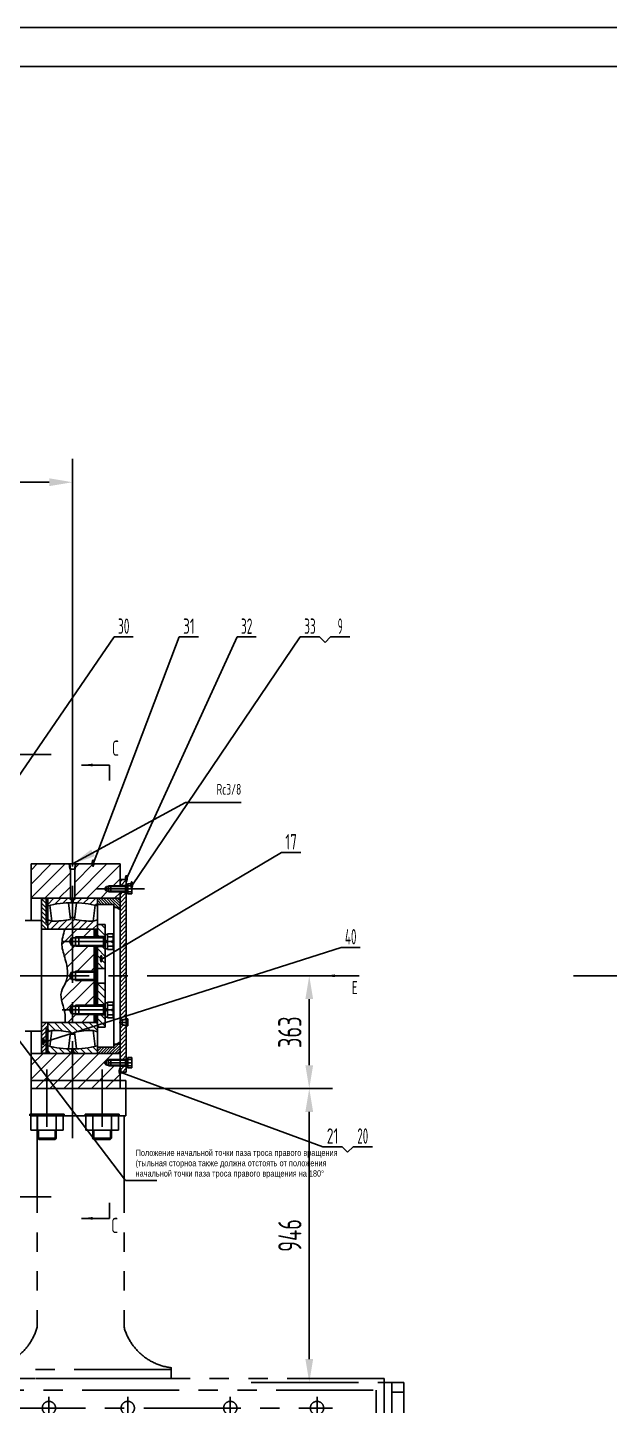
# Model space of a CAD drawing. Header units: millimetres. Extents: x 0 to 10500, y 0 to 7425.
# Drawn here: x 5203 to 7078, y 2989 to 7425 of the extents above; entities that cross this region are included whole.
import ezdxf
from ezdxf.enums import TextEntityAlignment as Align

# ---------------------------------------------------------------- set-up
doc = ezdxf.new("R2010")
doc.units = ezdxf.units.MM
doc.header["$LTSCALE"] = 250
for name, pattern in [('F', [0.75, 0.5, -0.25]), ('G', [2, 1.25, -0.25, 0.25, -0.25]), ('K', [2.5, 1.25, -0.25, 0.25, -0.25, 0.25, -0.25])]:
    doc.linetypes.add(name, pattern=pattern)
for name, color, linetype in [('01', 7, 'Continuous'), ('02', 1, 'Continuous'), ('04', 2, 'F'), ('05', 142, 'G'), ('07', 6, 'K'), ('08', 1, 'Continuous'), ('11', 3, 'Continuous')]:
    doc.layers.add(name, color=color, linetype=linetype)
doc.styles.get("Standard").update_dxf_attribs({"font": 'isocp', "width": 0.707, "bigfont": 'intecad.shx'})
doc.dimstyles.new('INTE', dxfattribs={"dimscale": 25, "dimtxt": 3, "dimasz": 3, "dimexe": 3, "dimexo": 0, "dimgap": 1, "dimtad": 1, "dimdsep": 46, "dimtxsty": 'Standard', "dimcen": 0, "dimclrd": 1, "dimclre": 1, "dimclrt": 3, "dimaunit": 1, "dimadec": 0, "dimazin": 0, "dimtfac": 1, "dimtmove": 0, "dimatfit": 0, "dimfxl": 1, "dimarcsym": 0})

# ---------------------------------------------------------------- blocks, each defined once
blk = doc.blocks.new('*D224')
at = {"layer": '08', "color": 1, "lineweight": -2, "transparency": 16777216}
for p, q in [((4128.8, 5412.6), (4128.8, 6036.2)), ((5347.8, 4755.8), (5347.8, 6036.2)), ((4203.8, 5961.2), (5272.8, 5961.2))]:
    blk.add_line(p, q, dxfattribs=at)
at = {"layer": '08', "color": 1, "transparency": 16777216}
for points in [[(4203.8, 5973.7), (4203.8, 5948.7), (4128.8, 5961.2)], [(5272.8, 5973.7), (5272.8, 5948.7), (5347.8, 5961.2)]]:
    blk.add_solid(points, dxfattribs=at)
at = {"layer": 'Defpoints', "color": 0, "transparency": 16777216}
for p in [(5347.8, 5961.2), (4128.8, 5412.6), (5347.8, 4755.8)]:
    blk.add_point(p, dxfattribs=at)
at = {"layer": '08', "color": 3, "transparency": 16777216, "insert": (4738.3, 6023.7), "char_height": 75, "attachment_point": 5}
blk.add_mtext('1219', dxfattribs=at)
blk = doc.blocks.new('re')
at = {"layer": '05', "color": 142, "linetype": 'G'}
for p, q in [((29816, 11247.3), (29816, 10003.8)), ((27764.3, 11007.7), (31872.9, 11007.7)), ((28088.8, 11043.9), (28088.8, 10268.5)), ((28419, 11043.9), (28419, 10268.5)), ((29314.4, 11043.9), (29314.4, 10268.5)), ((29983.1, 11043.9), (29983.1, 10268.5)), ((30317.6, 11043.9), (30317.6, 10268.5)), ((30959, 11043.9), (30959, 10268.5)), ((31213, 11043.9), (31213, 10268.5)), ((31543.2, 11043.9), (31543.2, 10268.5)), ((31822.6, 11043.9), (31822.6, 10268.5)), ((27865.9, 10834), (27865.9, 10534.7)), ((27716.3, 10684.3), (28015.6, 10684.3)), ((28019.3, 10315.6), (31872.9, 10315.6))]:
    blk.add_line(p, q, dxfattribs=at)
at = {"layer": '07', "color": 6, "linetype": 'K'}
for p, q in [((31035.2, 12128.1), (31035.2, 11892.4)), ((30952.6, 12097.4), (30952.6, 11912.9)), ((31130.4, 12097.4), (31130.4, 11912.9)), ((30901.8, 12062.3), (31207, 12062.3)), ((30901.8, 12062.3), (30901.8, 11948.3)), ((31207, 12036.3), (30901.8, 12036.3)), ((31207, 12062.3), (31207, 11948.3)), ((31207, 11948.3), (30901.8, 11948.3)), ((30921, 11948.3), (30921, 11268.3)), ((30921, 11948.3), (30921, 11932.3)), ((30921, 11948.3), (30921, 11932.3)), ((31074, 11948.3), (31201, 11948.3)), ((31201, 11948.3), (31201, 11268.3)), ((31201, 11948.3), (31201, 11932.3)), ((31201, 11948.3), (31201, 11948.3)), ((27778, 11548.3), (27778, 11103.3)), ((27778, 11548.3), (27854, 11548.3)), ((27854, 11548.3), (27854, 11103.3)), ((28717.5, 11548.3), (28717.5, 11103.3)), ((28717.5, 11548.3), (28793.5, 11548.3)), ((28793.5, 11548.3), (28793.5, 11103.3)), ((27885.7, 11522.8), (27854, 11522.8)), ((27854, 11141.8), (27854, 11522.8)), ((27885.7, 11522.8), (27885.7, 11141.8)), ((28685.7, 11141.8), (28685.7, 11522.8)), ((28685.7, 11522.8), (28717.5, 11522.8)), ((28717.5, 11522.8), (28717.5, 11141.8)), ((27885.7, 11141.8), (27854, 11141.8)), ((28717.5, 11141.8), (28685.7, 11141.8)), ((30769, 11103.3), (30769, 11137.7)), ((31353, 11103.3), (31353, 11137.7)), ((27568, 11090.3), (27568, 10176.3)), ((27593, 11103.3), (29816, 11103.3)), ((27593, 11065.3), (27593, 11103.3)), ((32038.9, 11103.3), (29816, 11103.3)), ((31353, 11131.3), (30769, 11131.3)), ((30769, 11119.3), (30769, 11119.3)), ((30769, 11103.3), (30769, 11119.3)), ((31353, 11103.3), (30769, 11103.3)), ((32038.9, 11065.3), (32038.9, 11103.3)), ((32064, 11090.3), (32064, 10176.3)), ((32102, 11090.3), (32064, 11090.3)), ((32102, 11090.3), (32102, 10881.3)), ((29816, 11065.3), (27568, 11065.3)), ((27593.5, 11065.3), (27593.5, 10354.3)), ((27619, 11065.3), (27619, 10951.3)), ((27809.4, 11049.5), (27809.4, 10964.2)), ((29816, 11065.3), (32064, 11065.3)), ((32013, 11065.3), (32013, 10951.3)), ((32038.5, 11065.3), (32038.5, 10354.3)), ((32102, 11059.3), (32064, 11059.3)), ((28673, 11043.9), (28673, 10951.3)), ((29648.9, 11043.9), (29648.9, 10951.3)), ((32013, 10951.3), (27619, 10951.3)), ((27530, 10881.3), (27568, 10881.3)), ((28944.9, 10902.1), (28944.9, 10694.6)), ((32102, 10881.3), (32064, 10881.3)), ((28513.9, 10836.3), (28513.9, 10532.4)), ((31052.9, 10836.3), (31052.9, 10532.4)), ((31700.9, 10834), (31700.9, 10534.7)), ((29048.7, 10798.3), (28841.2, 10798.3)), ((28362, 10684.3), (28665.9, 10684.3)), ((31204.9, 10684.3), (30901, 10684.3)), ((31850.6, 10684.3), (31551.3, 10684.3)), ((27530, 10589.3), (27568, 10589.3)), ((32102, 10589.3), (32064, 10589.3)), ((32102, 10589.3), (32102, 10411.3)), ((27530, 10411.3), (27568, 10411.3)), ((32102, 10411.3), (32064, 10411.3)), ((32038.5, 10354.3), (27593.5, 10354.3)), ((27593.5, 10354.3), (27593.5, 10176.3)), ((32038.5, 10354.3), (32038.5, 10176.3)), ((27593.5, 10220.3), (32038.5, 10220.3)), ((32064, 10176.3), (27568, 10176.3)), ((32051, 10176.3), (32038.5, 10188.8))]:
    blk.add_line(p, q, dxfattribs=at)
for centre, radius in [((27809.4, 11007.7), 21.5), ((28088.8, 11007.7), 21.5), ((28419, 11007.7), 21.5), ((28673, 11007.7), 21.5), ((29314.4, 11007.7), 21.5), ((29648.9, 11007.7), 21.5), ((29983.1, 11007.7), 21.5), ((30317.6, 11007.7), 21.5), ((30959, 11007.7), 21.5), ((31213, 11007.7), 21.5), ((31543.2, 11007.7), 21.5), ((31822.6, 11007.7), 21.5), ((28944.9, 10798.3), 76), ((27865.9, 10684.3), 114), ((28513.9, 10684.3), 114), ((31052.9, 10684.3), 114), ((31700.9, 10684.3), 114), ((28088.8, 10315.6), 21.5), ((28419, 10315.6), 21.5), ((29314.4, 10315.6), 21.5), ((30317.6, 10315.6), 21.5), ((31213, 10315.6), 21.5), ((31543.2, 10315.6), 21.5)]:
    blk.add_circle(centre, radius, dxfattribs=at)
for centre, start, end in [((30748.3, 11315.4), 276.6185, 344.7356), ((31373.6, 11315.4), 195.2644, 263.3815)]:
    blk.add_arc(centre, 178.9, start, end, dxfattribs=at)
blk = doc.blocks.new('*D229')
at = {"layer": '08', "color": 1, "lineweight": -2, "transparency": 16777216}
for p, q in [((5517.7, 4009.1), (6185.5, 4009.1)), ((6110.5, 3934.1), (6110.5, 3138.1)), ((5923.2, 3063.1), (6185.5, 3063.1))]:
    blk.add_line(p, q, dxfattribs=at)
at = {"layer": '08', "color": 1, "transparency": 16777216}
for points in [[(6098, 3934.1), (6123, 3934.1), (6110.5, 4009.1)], [(6098, 3138.1), (6123, 3138.1), (6110.5, 3063.1)]]:
    blk.add_solid(points, dxfattribs=at)
at = {"layer": 'Defpoints', "color": 0, "transparency": 16777216}
for p in [(5517.7, 4009.1), (5923.2, 3063.1), (6110.5, 3063.1)]:
    blk.add_point(p, dxfattribs=at)
at = {"layer": '08', "color": 3, "transparency": 16777216, "insert": (6048, 3536.1), "char_height": 75, "attachment_point": 5, "rotation": 90}
blk.add_mtext('946', dxfattribs=at)
blk = doc.blocks.new('*D231')
at = {"layer": '08', "color": 1, "lineweight": -2, "transparency": 16777216}
for p, q in [((5590.4, 4372.1), (6185.5, 4372.1)), ((6110.5, 4084.1), (6110.5, 4297.1)), ((5606, 4009.1), (6185.5, 4009.1))]:
    blk.add_line(p, q, dxfattribs=at)
at = {"layer": '08', "color": 1, "transparency": 16777216}
for points in [[(6098, 4297.1), (6123, 4297.1), (6110.5, 4372.1)], [(6098, 4084.1), (6123, 4084.1), (6110.5, 4009.1)]]:
    blk.add_solid(points, dxfattribs=at)
at = {"layer": 'Defpoints', "color": 0, "transparency": 16777216}
for p in [(5590.4, 4372.1), (6110.5, 4372.1), (5606, 4009.1)]:
    blk.add_point(p, dxfattribs=at)
at = {"layer": '08', "color": 3, "transparency": 16777216, "insert": (6048, 4190.6), "char_height": 75, "attachment_point": 5, "rotation": 90}
blk.add_mtext('363', dxfattribs=at)
blk = doc.blocks.new('e')
at = {"layer": '02', "linetype": 'Continuous'}
h = blk.add_hatch(dxfattribs=at)
h.set_pattern_fill('LINE', color=1, scale=5, angle=45, style=0)
h.set_pattern_definition([(45, (-10498.824, 8951.033), (-11.22532, 11.22532), [])])
h.paths.add_polyline_path([(-1.8, 235.4), (-1.8, 243.2), (-1.8, 245.5), (-7.3, 245.5), (-7.3, 250), (-80, 250), (-80, 225.6, -0.059237)])
h.paths.add_polyline_path([(80, 225.6), (80, 250), (7.3, 250), (7.3, 245.5), (1.8, 245.5), (1.8, 243.2), (1.8, 235.4, -0.059237)])
h.paths.add_polyline_path([(80, 150), (80, 180), (66.4, 175.7, -0.045229), (6.4, 181.4), (7.1, 187.5), (0, 187.5), (0, 150)])
h.paths.add_polyline_path([(-66.4, 175.7), (-80, 180), (-80, 150), (0, 150), (0, 187.5), (-7.1, 187.5), (-6.4, 181.4, -0.045229)])
at = {"layer": '01'}
for p, q in [((-80, 150), (-80, 250)), ((-80, 250), (80, 250)), ((-66.4, 175.7), (-73.3, 227.2)), ((-6.4, 181.4), (-12.4, 235.1)), ((-7.3, 250), (-7.3, 245.5)), ((-7.3, 245.5), (-1.8, 245.5)), ((-1.8, 245.5), (-1.8, 243.2)), ((-1.8, 243.2), (-1.8, 235.4)), ((7.3, 245.5), (1.8, 245.5)), ((1.8, 245.5), (1.8, 243.2)), ((1.8, 243.2), (1.8, 235.4)), ((6.4, 181.4), (12.4, 235.1)), ((7.3, 250), (7.3, 245.5)), ((66.4, 175.7), (73.3, 227.2)), ((80, 150), (80, 250)), ((-80, 180), (-66.4, 175.7)), ((0, 187.5), (-7.1, 187.5)), ((0, 187.5), (7.1, 187.5)), ((80, 180), (66.4, 175.7)), ((-80, 150), (80, 150))]:
    blk.add_line(p, q, dxfattribs=at)
for centre, start, end in [((0, -98.5), 90, 103.8651), ((0, -98.5), 76.1349, 90), ((-67.7, 509.5), 270.2241, 280.5827), ((67.7, 509.5), 259.4173, 269.7759)]:
    blk.add_arc(centre, 333.8, start, end, dxfattribs=at)
blk = doc.blocks.new('*U214')
at = {"layer": '01'}
for p, q in [((-15.1, 5), (-15.1, 0)), ((0, 5), (-15.1, 5)), ((-15.1, 0), (0, 0)), ((0, 0), (-2.9, 5)), ((0, 5), (2.9, 0)), ((0, 5), (15.1, 5)), ((15.1, 0), (0, 0)), ((15.1, 5), (15.1, 0))]:
    blk.add_line(p, q, dxfattribs=at)
at = {"layer": '05'}
blk.add_line((0, 7.1), (0, -2.1), dxfattribs=at)
blk = doc.blocks.new('*U213')
at = {"layer": '01'}
for p, q in [((-22.8, 7.5), (-22.8, 0)), ((0, 7.5), (-22.8, 7.5)), ((-22.8, 0), (0, 0)), ((0, 0), (-4.3, 7.5)), ((0, 7.5), (4.3, 0)), ((0, 7.5), (22.8, 7.5)), ((22.8, 0), (0, 0)), ((22.8, 7.5), (22.8, 0))]:
    blk.add_line(p, q, dxfattribs=at)
at = {"layer": '05'}
blk.add_line((0, 9.6), (0, -2.1), dxfattribs=at)
blk = doc.blocks.new('*U241')
at = {"layer": '01'}
blk.add_lwpolyline([(415, 292), (25, 292)], dxfattribs=at)
at = {"layer": '02'}
blk.add_lwpolyline([(420, 297), (0, 297)], dxfattribs=at)

msp = doc.modelspace()

# ---------------------------------------------------------------- hatches: boundary and pattern name
at = {"layer": '01'}
for points in [[(5500.968, 4622.145), (5491.6, 4622.145), (5500.968, 4616.073)], [(5500.968, 4585.035), (5490.968, 4592.145), (5500.968, 4592.145)], [(5500.968, 4159.254), (5490.968, 4152.145), (5500.968, 4152.145)], [(5500.968, 4122.145), (5491.6, 4122.145), (5500.968, 4128.216)]]:
    msp.add_hatch(color=256, dxfattribs=at).paths.add_polyline_path(points)
at = {"layer": '02', "linetype": 'Continuous'}
h = msp.add_hatch(dxfattribs=at)
h.set_pattern_fill('LINE', color=1, scale=10, angle=45, style=0)
h.set_pattern_definition([(45, (209.757, 560.708), (-22.45064, 22.45064), [])])
h.paths.add_polyline_path([(5500.968, 4082.145), (5470.968, 4082.145), (5463.968, 4082.145), (5463.968, 4084.145), (5456.968, 4084.145), (5451.313, 4092.145), (5456.968, 4100.145), (5463.968, 4100.145), (5463.968, 4102.145), (5470.968, 4102.145), (5500.968, 4102.145), (5500.968, 4122.145), (5347.818, 4122.145), (5347.818, 4035.144), (5500.968, 4035.144)])
h.paths.add_polyline_path([(5347.818, 4122.145), (5214.668, 4122.145), (5214.668, 4035.144), (5347.818, 4035.144)])
h.paths.add_polyline_path([(5340.818, 4715.844), (5339.054, 4715.844), (5336.978, 4732.145), (5214.668, 4732.145), (5214.668, 4622.145), (5340.818, 4622.145)])
h.paths.add_polyline_path([(5500.968, 4732.145), (5358.657, 4732.145), (5356.581, 4715.844), (5354.818, 4715.844), (5354.818, 4622.145), (5500.968, 4622.145), (5500.968, 4642.145), (5470.968, 4642.145), (5463.968, 4642.145), (5463.968, 4644.145), (5456.968, 4644.145), (5451.313, 4652.145), (5456.968, 4660.145), (5463.968, 4660.145), (5463.968, 4662.145), (5470.968, 4662.145), (5500.968, 4662.145)])
h.paths.add_polyline_path([(5443.268, 4035.144), (5348.018, 4035.144), (5348.018, 4009.144), (5443.268, 4009.144)])
h.paths.add_polyline_path([(5500.968, 4035.144), (5443.268, 4035.144), (5443.268, 4009.144), (5500.968, 4009.144)])
h.paths.add_polyline_path([(5347.818, 4035.144), (5265.468, 4035.144), (5265.468, 4009.144), (5347.818, 4009.144)])
h.paths.add_polyline_path([(5265.468, 4035.144), (5214.668, 4035.144), (5214.668, 4009.144), (5265.468, 4009.144)])
h = msp.add_hatch(dxfattribs=at)
h.set_pattern_fill('LINE', color=1, scale=3, angle=45, style=0)
h.set_pattern_definition([(45, (-3882.6335, 14795.879), (-6.735192, 6.735192), [])])
h.paths.add_polyline_path([(5520.968, 4210.522), (5507.968, 4214.079), (5507.968, 4215.145), (5500.968, 4215.145), (5500.968, 4103.145), (5520.968, 4103.145)])
h.paths.add_polyline_path([(5520.968, 4372.145), (5500.968, 4372.145), (5500.968, 4229.145), (5507.968, 4229.145), (5507.968, 4230.21), (5520.968, 4233.767)])
h.paths.add_polyline_path([(5520.968, 4062.145), (5520.968, 4081.145), (5500.968, 4081.145), (5500.968, 4062.145)])
h.paths.add_polyline_path([(5500.968, 4372.145), (5520.968, 4372.145), (5520.968, 4641.145), (5500.968, 4641.145)])
h.paths.add_polyline_path([(5520.968, 4663.145), (5520.968, 4667.245), (5520.968, 4682.145), (5500.968, 4682.145), (5500.968, 4663.145)])
h = msp.add_hatch(dxfattribs=at)
h.set_pattern_fill('LINE', color=1, scale=3, angle=135, style=0)
h.set_pattern_definition([(135, (860.751, 560.708), (-6.735192, -6.735192), [])])
h.paths.add_polyline_path([(5262.818, 4621.145), (5247.818, 4621.145), (5247.818, 4525.145), (5250.818, 4522.145), (5267.818, 4522.145), (5267.818, 4542.145), (5262.818, 4542.145)])
h = msp.add_hatch(dxfattribs=at)
h.set_pattern_fill('LINE', color=1, scale=2, angle=45, style=0)
h.set_pattern_definition([(315, (862.7513, 8183.581), (-4.490128, -4.490128), [])])
h.paths.add_polyline_path([(5427.818, 4602.145), (5427.818, 4622.145), (5491.6, 4622.145), (5500.968, 4616.073), (5500.968, 4592.145), (5480.968, 4592.145), (5480.968, 4602.145)])
h = msp.add_hatch(dxfattribs=at)
h.set_pattern_fill('LINE', color=1, scale=5, angle=135, style=0)
h.set_pattern_definition([(135, (862.751, 560.708), (-11.22532, -11.22532), [])])
h.paths.add_polyline_path([(5427.818, 4395.692), (5452.818, 4395.692), (5452.818, 4466.145), (5427.818, 4466.145)])
h.paths.add_polyline_path([(5427.818, 4498.145), (5452.818, 4498.145), (5452.818, 4537.145), (5427.818, 4537.145), (5427.818, 4522.145)])
h.paths.add_polyline_path([(5452.818, 4348.598), (5427.818, 4348.598), (5427.818, 4278.145), (5452.818, 4278.145)])
h.paths.add_polyline_path([(5452.818, 4246.145), (5427.818, 4246.145), (5427.818, 4222.145), (5427.818, 4207.145), (5452.818, 4207.145)])
h.paths.add_polyline_path([(5443.956, 4525.777), (5462.92, 4525.777), (5462.92, 4550.392), (5443.956, 4550.392)], flags=9)
at = {"layer": '02'}
h = msp.add_hatch(dxfattribs=at)
h.set_pattern_fill('LINE', color=256, scale=10, angle=45, style=0)
h.set_pattern_definition([(45, (862.75, 560.708), (-22.45064, 22.45064), [])])
h.paths.add_polyline_path([(5417.818, 4357.145), (5357.818, 4357.145), (5357.818, 4360.145), (5347.818, 4360.145), (5347.818, 4274.145), (5357.818, 4274.145), (5357.818, 4277.145), (5367.818, 4277.145), (5417.818, 4277.145)])
h.paths.add_polyline_path([(5417.818, 4467.145), (5367.818, 4467.145), (5357.818, 4467.145), (5357.818, 4470.145), (5347.818, 4470.145), (5347.818, 4384.145), (5357.818, 4384.145), (5357.818, 4387.145), (5417.818, 4387.145)])
h.paths.add_polyline_path([(5347.818, 4522.145), (5347.818, 4494.145), (5357.818, 4494.145), (5357.818, 4497.145), (5367.818, 4497.145), (5417.818, 4497.145), (5417.818, 4519.145), (5414.818, 4522.145)])
edge = h.paths.add_edge_path()
edge.add_spline(control_points=[(5323.076, 4522.145), (5317.95, 4505.133), (5308.076, 4472.364), (5326.509, 4424.387), (5332.835, 4389.446), (5331.137, 4372.145)], knot_values=[0, 0, 0, 0, 51.56243423, 99.32253515, 151.37036016, 151.37036016, 151.37036016, 151.37036016], degree=3, periodic=0)
edge.add_line((5331.137, 4372.145), (5338.457, 4372.145))
edge.add_line((5338.457, 4372.145), (5344.818, 4384.145))
edge.add_line((5344.818, 4384.145), (5347.818, 4384.145))
edge.add_line((5347.818, 4384.145), (5347.818, 4470.145))
edge.add_line((5347.818, 4470.145), (5344.818, 4470.145))
edge.add_line((5344.818, 4470.145), (5338.457, 4482.145))
edge.add_line((5338.457, 4482.145), (5344.818, 4494.145))
edge.add_line((5344.818, 4494.145), (5347.818, 4494.145))
edge.add_line((5347.818, 4494.145), (5347.818, 4522.145))
edge.add_line((5347.818, 4522.145), (5323.076, 4522.145))
edge = h.paths.add_edge_path()
edge.add_line((5347.818, 4360.145), (5344.818, 4360.145))
edge.add_line((5344.818, 4360.145), (5338.457, 4372.145))
edge.add_line((5338.457, 4372.145), (5331.137, 4372.145))
edge.add_spline(control_points=[(5331.137, 4372.145), (5330.368, 4364.311), (5326.188, 4346.494), (5302.201, 4313.28), (5315.933, 4282.399), (5321.089, 4262.145)], knot_values=[151.37036016, 151.37036016, 151.37036016, 151.37036016, 174.93586859, 206.29537411, 266.27944956, 266.27944956, 266.27944956, 266.27944956], degree=3, periodic=0)
edge.add_line((5321.089, 4262.145), (5338.457, 4262.145))
edge.add_line((5338.457, 4262.145), (5344.818, 4274.145))
edge.add_line((5344.818, 4274.145), (5347.818, 4274.145))
edge.add_line((5347.818, 4274.145), (5347.818, 4360.145))
h.paths.add_polyline_path([(5367.818, 4247.145), (5357.818, 4247.145), (5357.818, 4250.145), (5347.818, 4250.145), (5347.818, 4222.145), (5414.818, 4222.145), (5417.818, 4225.145), (5417.818, 4247.145)])
edge = h.paths.add_edge_path()
edge.add_spline(control_points=[(5321.089, 4262.145), (5322.311, 4257.346), (5325.128, 4243.895), (5324.359, 4230.66), (5323.864, 4222.145)], knot_values=[266.27944956, 266.27944956, 266.27944956, 266.27944956, 280.48964265, 306.12464915, 306.12464915, 306.12464915, 306.12464915], degree=3, periodic=0)
edge.add_line((5323.864, 4222.145), (5347.818, 4222.145))
edge.add_line((5347.818, 4222.145), (5347.818, 4250.145))
edge.add_line((5347.818, 4250.145), (5344.818, 4250.145))
edge.add_line((5344.818, 4250.145), (5338.457, 4262.145))
edge.add_line((5338.457, 4262.145), (5321.089, 4262.145))
h.paths.add_polyline_path([(5357.818, 4277.145), (5357.818, 4274.145), (5367.818, 4274.145), (5367.818, 4277.145)], flags=16)
h.paths.add_polyline_path([(5367.818, 4247.145), (5367.818, 4250.145), (5357.818, 4250.145), (5357.818, 4247.145)])
h.paths.add_polyline_path([(5357.818, 4387.145), (5357.818, 4384.145), (5417.818, 4384.145), (5417.818, 4387.145)])
h.paths.add_polyline_path([(5357.818, 4360.145), (5357.818, 4357.145), (5417.818, 4357.145), (5417.818, 4360.145)], flags=16)
h.paths.add_polyline_path([(5357.818, 4470.145), (5357.818, 4467.145), (5367.818, 4467.145), (5367.818, 4470.145)])
at = {"layer": '02', "linetype": 'Continuous'}
h = msp.add_hatch(dxfattribs=at)
h.set_pattern_fill('LINE', color=1, scale=3, angle=135, style=0)
h.set_pattern_definition([(225, (860.751, 8183.581), (-6.735192, 6.735192), [])])
h.paths.add_polyline_path([(5262.818, 4123.145), (5247.818, 4123.145), (5247.818, 4219.145), (5250.818, 4222.145), (5267.818, 4222.145), (5267.818, 4202.145), (5262.818, 4202.145)])
h = msp.add_hatch(dxfattribs=at)
h.set_pattern_fill('LINE', color=1, scale=2, angle=45, style=0)
h.set_pattern_definition([(45, (862.7513, 560.708), (-4.490128, 4.490128), [])])
h.paths.add_polyline_path([(5491.6, 4122.145), (5500.968, 4128.216), (5500.968, 4152.145), (5480.968, 4152.145), (5480.968, 4142.145), (5427.818, 4142.145), (5427.818, 4122.145)])

# ---------------------------------------------------------------- linework, layer by layer
at = {"layer": '01'}
for p, q in [((5466.74, 5000.683), (5466.74, 5050.683)), ((5214.668, 4732.145), (5214.668, 4550.395)), ((5356.581, 4715.844), (5339.054, 4715.844)), ((5500.968, 4732.145), (5500.968, 4662.145)), ((5456.968, 4660.145), (5451.313, 4652.145)), ((5470.968, 4660.145), (5456.968, 4660.145)), ((5456.968, 4644.145), (5456.968, 4660.145)), ((5463.968, 4662.145), (5463.968, 4642.145)), ((5520.968, 4662.145), (5470.968, 4662.145)), ((5470.968, 4642.145), (5470.968, 4662.145)), ((5520.968, 4663.145), (5500.968, 4663.145)), ((5518.468, 4642.145), (5518.468, 4662.145)), ((5520.968, 4682.145), (5520.968, 4062.145)), ((5538.468, 4668.62), (5525.968, 4668.62)), ((5525.968, 4635.67), (5525.968, 4668.62)), ((5525.968, 4662.145), (5538.468, 4662.145)), ((5538.468, 4668.62), (5538.468, 4635.67)), ((5247.818, 4621.145), (5247.818, 4372.145)), ((5262.818, 4542.145), (5262.818, 4621.145)), ((5456.968, 4644.145), (5451.313, 4652.145)), ((5470.968, 4644.145), (5456.968, 4644.145)), ((5520.968, 4642.145), (5470.968, 4642.145)), ((5491.6, 4622.145), (5500.968, 4616.073)), ((5500.968, 4642.145), (5500.968, 4372.145)), ((5520.968, 4641.145), (5500.968, 4641.145)), ((5525.968, 4642.145), (5538.468, 4642.145)), ((5538.468, 4635.67), (5525.968, 4635.67)), ((5480.968, 4602.145), (5480.968, 4372.145)), ((5490.968, 4592.145), (5500.968, 4585.035)), ((5452.818, 4537.145), (5427.818, 4537.145)), ((5452.818, 4207.145), (5452.818, 4537.145)), ((5357.818, 4467.145), (5357.818, 4497.145)), ((5452.818, 4497.145), (5367.818, 4497.145)), ((5367.818, 4497.145), (5367.818, 4467.145)), ((5414.818, 4522.145), (5417.818, 4519.145)), ((5417.818, 4519.145), (5417.818, 4497.145)), ((5417.818, 4519.145), (5427.818, 4519.145)), ((5452.818, 4498.145), (5417.818, 4498.145)), ((5418.818, 4519.145), (5418.818, 4498.145)), ((5419.818, 4519.145), (5419.818, 4498.145)), ((5420.818, 4519.145), (5420.818, 4498.145)), ((5422.818, 4519.145), (5422.818, 4498.145)), ((5424.818, 4519.145), (5424.818, 4498.145)), ((5426.818, 4519.145), (5426.818, 4498.145)), ((5427.818, 4522.145), (5427.818, 4498.145)), ((5447.318, 4497.145), (5447.318, 4467.145)), ((5452.818, 4456.72), (5452.818, 4482.145)), ((5460.318, 4456.72), (5460.318, 4507.57)), ((5479.018, 4507.57), (5460.318, 4507.57)), ((5460.318, 4497.145), (5479.018, 4497.145)), ((5479.018, 4507.57), (5479.018, 4456.72)), ((5367.818, 4470.145), (5344.818, 4470.145)), ((5452.818, 4467.145), (5367.818, 4467.145)), ((5417.818, 4277.145), (5417.818, 4467.145)), ((5452.818, 4466.145), (5417.818, 4466.145)), ((5418.818, 4278.145), (5418.818, 4466.145)), ((5419.818, 4278.145), (5419.818, 4466.145)), ((5420.818, 4278.145), (5420.818, 4466.145)), ((5422.818, 4278.145), (5422.818, 4466.145)), ((5424.818, 4278.145), (5424.818, 4466.145)), ((5426.818, 4278.145), (5426.818, 4466.145)), ((5427.818, 4278.145), (5427.818, 4466.145)), ((5460.318, 4467.145), (5479.018, 4467.145)), ((5479.018, 4456.72), (5460.318, 4456.72)), ((5452.818, 4395.692), (5417.818, 4395.692)), ((5247.818, 4123.145), (5247.818, 4372.145)), ((5357.818, 4387.145), (5357.818, 4357.145)), ((5452.818, 4348.598), (5417.818, 4348.598)), ((5480.968, 4142.145), (5480.968, 4372.145)), ((5500.968, 4009.144), (5500.968, 4372.145)), ((5357.818, 4247.145), (5357.818, 4277.145)), ((5452.818, 4277.145), (5367.818, 4277.145)), ((5367.818, 4247.145), (5367.818, 4277.145)), ((5452.818, 4278.145), (5417.818, 4278.145)), ((5447.318, 4277.145), (5447.318, 4247.145)), ((5479.018, 4287.57), (5460.318, 4287.57)), ((5460.318, 4287.57), (5460.318, 4236.72)), ((5460.318, 4277.145), (5479.018, 4277.145)), ((5479.018, 4287.57), (5479.018, 4236.72)), ((5367.818, 4250.145), (5344.818, 4250.145)), ((5452.818, 4247.145), (5367.818, 4247.145)), ((5414.818, 4222.145), (5417.818, 4225.145)), ((5417.818, 4225.145), (5417.818, 4247.145)), ((5452.818, 4246.145), (5417.818, 4246.145)), ((5417.818, 4225.145), (5427.818, 4225.145)), ((5418.818, 4225.145), (5418.818, 4246.145)), ((5419.818, 4225.145), (5419.818, 4246.145)), ((5420.818, 4225.145), (5420.818, 4246.145)), ((5422.818, 4225.145), (5422.818, 4246.145)), ((5424.818, 4225.145), (5424.818, 4246.145)), ((5426.818, 4225.145), (5426.818, 4246.145)), ((5427.818, 4222.145), (5427.818, 4246.145)), ((5479.018, 4246.72), (5460.318, 4246.72)), ((5479.018, 4236.72), (5460.318, 4236.72)), ((5214.668, 4009.144), (5214.668, 4193.895)), ((5262.818, 4202.145), (5262.818, 4123.145)), ((5452.818, 4207.145), (5427.818, 4207.145)), ((5490.968, 4152.145), (5500.968, 4159.254)), ((5491.6, 4122.145), (5500.968, 4128.216)), ((5214.668, 4122.145), (5500.968, 4122.145)), ((5456.968, 4100.145), (5451.313, 4092.145)), ((5456.968, 4084.145), (5451.313, 4092.145)), ((5470.968, 4100.145), (5456.968, 4100.145)), ((5456.968, 4084.145), (5456.968, 4100.145)), ((5470.968, 4084.145), (5456.968, 4084.145)), ((5463.968, 4102.145), (5463.968, 4082.145)), ((5520.968, 4102.145), (5470.968, 4102.145)), ((5470.968, 4082.145), (5470.968, 4102.145)), ((5520.968, 4082.145), (5470.968, 4082.145)), ((5520.968, 4103.145), (5500.968, 4103.145)), ((5518.468, 4082.145), (5518.468, 4102.145)), ((5538.468, 4108.62), (5525.968, 4108.62)), ((5525.968, 4075.67), (5525.968, 4108.62)), ((5525.968, 4102.145), (5538.468, 4102.145)), ((5525.968, 4082.145), (5538.468, 4082.145)), ((5538.468, 4108.62), (5538.468, 4075.67)), ((5520.968, 4081.145), (5500.968, 4081.145)), ((5538.468, 4075.67), (5525.968, 4075.67)), ((5214.668, 4009.144), (5500.968, 4009.144)), ((5213.038, 3875.144), (5213.038, 3926.144)), ((5213.038, 3875.144), (5213.038, 3926.144)), ((5235.468, 3849.144), (5235.468, 3926.144)), ((5295.468, 3849.144), (5295.468, 3926.144)), ((5317.898, 3875.144), (5317.898, 3926.144)), ((5390.838, 3875.144), (5390.838, 3926.144)), ((5390.838, 3875.144), (5390.838, 3926.144)), ((5413.268, 3849.144), (5413.268, 3926.144)), ((5473.268, 3849.144), (5473.268, 3926.144)), ((5495.698, 3875.144), (5495.698, 3926.144)), ((5317.898, 3875.144), (5213.038, 3875.144)), ((5495.698, 3875.144), (5390.838, 3875.144)), ((5466.74, 3591.277), (5466.74, 3641.277))]:
    msp.add_line(p, q, dxfattribs=at)
at = {"layer": '01', "color": 7, "linetype": 'Continuous'}
for p, q in [((5214.668, 4732.145), (5500.968, 4732.145)), ((5340.818, 4715.844), (5338.83, 4732.145)), ((5340.818, 4715.844), (5340.818, 4622.145)), ((5354.818, 4715.844), (5356.805, 4732.145)), ((5354.818, 4715.844), (5354.818, 4622.145)), ((5500.968, 4682.145), (5520.968, 4682.145)), ((5214.668, 4622.145), (5500.968, 4622.145)), ((5247.818, 4621.145), (5262.818, 4621.145)), ((5427.818, 4602.145), (5480.968, 4602.145)), ((5480.968, 4592.145), (5500.968, 4592.145)), ((5247.818, 4550.395), (5195.418, 4550.395)), ((5250.818, 4522.145), (5247.818, 4525.145)), ((5267.818, 4542.145), (5262.818, 4542.145)), ((5414.818, 4522.145), (5250.818, 4522.145)), ((5344.818, 4494.145), (5338.457, 4482.145)), ((5344.818, 4470.145), (5338.457, 4482.145)), ((5367.818, 4494.145), (5344.818, 4494.145)), ((5344.818, 4470.145), (5344.818, 4494.145)), ((5344.818, 4384.145), (5338.457, 4372.145)), ((5344.818, 4360.145), (5338.457, 4372.145)), ((5357.818, 4384.145), (5344.818, 4384.145)), ((5344.818, 4360.145), (5344.818, 4384.145)), ((5357.818, 4360.145), (5344.818, 4360.145)), ((5357.818, 4384.145), (5417.818, 4384.145)), ((5357.818, 4360.145), (5417.818, 4360.145)), ((5344.818, 4274.145), (5338.457, 4262.145)), ((5344.818, 4250.145), (5338.457, 4262.145)), ((5367.818, 4274.145), (5344.818, 4274.145)), ((5344.818, 4250.145), (5344.818, 4274.145)), ((5250.818, 4222.145), (5247.818, 4219.145)), ((5414.818, 4222.145), (5250.818, 4222.145)), ((5507.968, 4229.145), (5500.968, 4229.145)), ((5507.968, 4215.145), (5500.968, 4215.145)), ((5507.968, 4229.145), (5520.968, 4231.71)), ((5507.968, 4230.21), (5507.968, 4214.079)), ((5507.968, 4215.145), (5520.968, 4212.58)), ((5520.968, 4233.767), (5526.075, 4233.767)), ((5526.075, 4233.767), (5526.075, 4210.522)), ((5247.818, 4193.895), (5195.418, 4193.895)), ((5267.818, 4202.145), (5262.818, 4202.145)), ((5520.968, 4210.522), (5526.075, 4210.522)), ((5427.818, 4142.145), (5480.968, 4142.145)), ((5480.968, 4152.145), (5500.968, 4152.145)), ((5247.818, 4123.145), (5262.818, 4123.145)), ((5500.968, 4062.145), (5520.968, 4062.145)), ((5213.038, 3926.144), (5317.898, 3926.144)), ((5390.838, 3926.144), (5495.698, 3926.144)), ((5233.468, 3849.144), (5237.468, 3845.144)), ((5235.468, 3849.144), (5239.468, 3845.144)), ((5235.468, 3849.144), (5295.468, 3849.144)), ((5239.468, 3845.144), (5291.468, 3845.144)), ((5291.468, 3845.144), (5295.468, 3849.144)), ((5411.268, 3849.144), (5415.268, 3845.144)), ((5413.268, 3849.144), (5473.268, 3849.144)), ((5413.268, 3849.144), (5417.268, 3845.144)), ((5417.268, 3845.144), (5469.268, 3845.144)), ((5469.268, 3845.144), (5473.268, 3849.144))]:
    msp.add_line(p, q, dxfattribs=at)
for centre in [(5475.111, 4482.145), (5475.111, 4262.145)]:
    msp.add_circle(centre, 2, dxfattribs=at)
for centre, start, end in [((5250.818, 4525.145), 180, 270), ((5250.818, 4219.145), 90, 180)]:
    msp.add_arc(centre, 3, start, end, dxfattribs=at)
at = {"layer": '02'}
for p, q in [((5072.918, 4867.668), (5481.734, 5463.056)), ((5413.923, 4732.145), (5691.65, 5463.056)), ((5481.734, 5463.056), (5543.734, 5463.056)), ((5520.968, 4682.145), (5877.855, 5463.056)), ((5538.468, 4662.145), (6081.733, 5463.056)), ((5691.65, 5463.056), (5753.65, 5463.056)), ((5877.855, 5463.056), (5939.855, 5463.056)), ((6081.733, 5463.056), (6143.733, 5463.056)), ((6143.733, 5463.056), (6161.411, 5445.378)), ((6161.411, 5445.378), (6179.089, 5463.056)), ((6179.089, 5463.056), (6241.089, 5463.056)), ((5466.74, 5050.683), (5376.74, 5050.683)), ((5440.318, 4424.582), (6021.14, 4768.923)), ((6021.14, 4768.923), (6083.14, 4768.923)), ((5339.054, 4715.844), (5336.978, 4732.145)), ((5356.581, 4715.844), (5358.657, 4732.145)), ((5470.968, 4662.145), (5463.968, 4662.145)), ((5470.968, 4660.145), (5518.468, 4660.145)), ((5470.968, 4642.145), (5463.968, 4642.145)), ((5470.968, 4644.145), (5518.468, 4644.145)), ((5367.818, 4497.145), (5357.818, 4497.145)), ((5367.818, 4494.145), (5447.318, 4494.145)), ((5256.818, 4158.657), (6212.97, 4463.268)), ((5367.818, 4467.145), (5357.818, 4467.145)), ((5367.818, 4470.145), (5447.318, 4470.145)), ((6212.97, 4463.268), (6274.97, 4463.268)), ((6271.559, 4372.145), (6157.559, 4372.145)), ((5367.818, 4277.145), (5357.818, 4277.145)), ((5367.818, 4274.145), (5447.318, 4274.145)), ((5367.818, 4247.145), (5357.818, 4247.145)), ((5367.818, 4250.145), (5447.318, 4250.145)), ((5470.968, 4102.145), (5463.968, 4102.145)), ((5470.968, 4082.145), (5463.968, 4082.145)), ((5470.968, 4100.145), (5518.468, 4100.145)), ((5470.968, 4084.145), (5518.468, 4084.145)), ((5500.968, 4062.145), (6154.503, 3821.641)), ((6216.503, 3821.641), (6154.503, 3821.641)), ((6234.18, 3803.963), (6216.503, 3821.641)), ((6251.858, 3821.641), (6234.18, 3803.963)), ((6313.858, 3821.641), (6251.858, 3821.641)), ((5466.74, 3591.277), (5376.74, 3591.277))]:
    msp.add_line(p, q, dxfattribs=at)
at = {"layer": '02', "color": 1, "linetype": 'Continuous'}
for p, q in [((5417.818, 4387.145), (5357.818, 4387.145)), ((5417.818, 4357.145), (5357.818, 4357.145)), ((5507.968, 4230.21), (5520.968, 4233.767)), ((5507.968, 4214.079), (5520.968, 4210.522)), ((5236.468, 3875.144), (5236.468, 3846.144)), ((5238.468, 3875.144), (5238.468, 3846.144)), ((5292.468, 3875.144), (5292.468, 3846.144)), ((5414.268, 3875.144), (5414.268, 3846.144)), ((5416.268, 3875.144), (5416.268, 3846.144)), ((5470.268, 3875.144), (5470.268, 3846.144))]:
    msp.add_line(p, q, dxfattribs=at)
at = {"layer": '02'}
for points in [[(5376.74, 5050.683, 0, 9, 0), (5412.74, 5050.683, 0, 0, 0)], [(6193.559, 4372.145, 9, 0, 0), (6157.559, 4372.145, 0, 0, 0)], [(5376.74, 3591.277, 0, 9, 0), (5412.74, 3591.277, 0, 0, 0)]]:
    msp.add_lwpolyline(points, format="xyseb", dxfattribs=at)
msp.add_spline([(5323.076, 4522.145), (5313.619, 4471.457), (5324.652, 4424.989), (5325.44, 4349.379), (5312.043, 4321.026), (5323.864, 4247.78), (5323.864, 4222.145)], degree=3, dxfattribs=at)
at = {"layer": '04', "color": 2, "linetype": 'F'}
for p, q in [((5210.468, 3926.144), (5217.968, 3926.144)), ((5210.468, 3921.144), (5210.468, 3926.144)), ((5320.468, 3926.144), (5312.968, 3926.144)), ((5320.468, 3921.144), (5320.468, 3926.144)), ((5388.268, 3921.144), (5388.268, 3926.144)), ((5388.268, 3926.144), (5395.768, 3926.144)), ((5498.268, 3926.144), (5490.768, 3926.144)), ((5498.268, 3921.144), (5498.268, 3926.144))]:
    msp.add_line(p, q, dxfattribs=at)
at = {"layer": '05', "color": 4, "linetype": 'G'}
for p, q in [((5279.519, 5084.145), (3136.027, 5084.145)), ((5279.519, 3660.145), (3136.027, 3660.145))]:
    msp.add_line(p, q, dxfattribs=at)
at = {"layer": '05'}
for p, q in [((5347.818, 3849.343), (5347.818, 4766.397)), ((5479.583, 4482.145), (5314.563, 4482.145)), ((2088.514, 4372.145), (5590.404, 4372.145)), ((6961.801, 4372.145), (9014.451, 4372.145)), ((5479.583, 4262.145), (5314.563, 4262.145)), ((5526.99, 4222.145), (5497.697, 4222.145)), ((5541.533, 4092.145), (5467.419, 4092.145))]:
    msp.add_line(p, q, dxfattribs=at)
at = {"layer": '05', "color": 142, "linetype": 'G'}
msp.add_line((5424.163, 4652.145), (5580.176, 4652.145), dxfattribs=at)
at = {"layer": '07'}
msp.add_line((5956.525, 3063.144), (6414.818, 3063.144), dxfattribs=at)

# ---------------------------------------------------------------- block references
at = {"layer": '01', "xscale": 25, "yscale": 25, "zscale": 25}
msp.add_blockref('*U241', (0, 0), dxfattribs=at)
at = {"layer": '01'}
for name, p in [('e', (5347.818, 4372.145)), ('re', (-25687.141, -8027.18))]:
    msp.add_blockref(name, p, dxfattribs=at)
at = {"layer": '01', "xscale": -1, "rotation": 180}
msp.add_blockref('e', (5347.818, 4372.145), dxfattribs=at)
at = {"layer": '02', "rotation": 270}
for name, p in [('*U214', (5520.968, 4652.145)), ('*U213', (5452.818, 4482.145))]:
    msp.add_blockref(name, p, dxfattribs=at)
at = {"layer": '02', "xscale": -1, "rotation": 270}
for name, p in [('*U213', (5452.818, 4262.145)), ('*U214', (5520.968, 4092.145))]:
    msp.add_blockref(name, p, dxfattribs=at)

# ---------------------------------------------------------------- texts
at = {"layer": '01', "color": 3, "insert": (5811.612, 4955), "char_height": 35, "attachment_point": 7}
msp.add_mtext('Rc3/8', dxfattribs=at)
at = {"layer": '01', "insert": (5551.042, 3812.433), "char_height": 20, "attachment_point": 1}
msp.add_mtext('{\\fArial|b0|i0|c204|p34;\\C3;Положение начальной точки паза троса правого вращения\\P(тыльная сторноа также должна отстоять от положения\\Pначальной точки паза троса правого вращения на 180%%D}', dxfattribs=at)
at = {"layer": '02', "width": 0.605172}
for p, p2 in [((5407.923, 4722.145), (5419.923, 4722.145)), ((5514.968, 4672.145), (5526.968, 4672.145)), ((5532.468, 4652.145), (5544.468, 4652.145)), ((5434.318, 4414.582), (5446.318, 4414.582)), ((5247.818, 4148.657), (5259.818, 4148.657)), ((5494.968, 4052.145), (5506.968, 4052.145))]:
    msp.add_text('●', height=20, dxfattribs=at).set_placement(p, p2, align=Align.FIT)
at = {"layer": '11'}
for s, height, width, p, p2 in [('30', 49.4975, 0.600864, (5494.134, 5473.056), (5531.334, 5473.056)), ('31', 49.4975, 0.715765, (5704.05, 5473.056), (5741.25, 5473.056)), ('32', 49.4975, 0.573679, (5890.255, 5473.056), (5927.455, 5473.056)), ('33', 49.4975, 0.581958, (6094.133, 5473.056), (6131.333, 5473.056)), ('9', 49.497, 0.502072, (6202.365, 5473.056), (6217.812, 5473.056)), ('17', 49.4975, 0.715765, (6033.54, 4778.923), (6070.74, 4778.923)), ('40', 49.4975, 0.556382, (6225.37, 4473.268), (6262.57, 4473.268)), ('21', 49.4975, 0.715765, (6166.903, 3831.641), (6204.103, 3831.641)), ('20', 49.4975, 0.565244, (6265.361, 3831.641), (6300.355, 3831.641))]:
    msp.add_text(s, height=height, dxfattribs=dict(at, width=width)).set_placement(p, p2, align=Align.FIT)
at = {"layer": '11', "width": 0.707}
for s, height, p in [('C', 49, (5475.111, 5065.857)), ('E', 42, (6247.637, 4300.513)), ('C', 49, (5472.527, 3529.133))]:
    msp.add_text(s, height=height, dxfattribs=at).set_placement(p, align=Align.BOTTOM_LEFT)

# ---------------------------------------------------------------- dimensions: what is measured, and where the dimension line sits
at = {"layer": '08'}
dim = msp.add_linear_dim(base=(5347.818, 5961.198), p1=(4128.818, 5412.596), p2=(5347.818, 4755.81), dimstyle='INTE', dxfattribs=at)
dim.commit()
dim.dimension.update_dxf_attribs({"geometry": '*D224', "text_midpoint": (4738.318, 6023.705)})
for base, p1, p2, picture, middle in [((6110.51, 4372.145), (5606.049, 4009.144), (5590.404, 4372.145), '*D231', (6048.01, 4190.644)), ((6110.51, 3063.144), (5517.681, 4009.144), (5923.193, 3063.144), '*D229', (6048.01, 3536.144))]:
    dim = msp.add_linear_dim(base=base, p1=p1, p2=p2, angle=90, dimstyle='INTE', dxfattribs=at)
    dim.commit()
    dim.dimension.update_dxf_attribs({"geometry": picture, "text_midpoint": middle})

# ---------------------------------------------------------------- leaders
at = {"layer": '01', "annotation_type": 0, "has_hookline": 1, "hookline_direction": 0, "text_width": 79.184}
msp.add_leader([(5347.818, 4732.145), (5711.612, 4930), (5786.612, 4930)], dimstyle='INTE', dxfattribs=at)
at = {"layer": '01', "annotation_type": 0, "has_hookline": 1, "hookline_direction": 0}
msp.add_leader([(5016.894, 4372.145), (5518.444, 3713.38), (5593.444, 3713.38)], dimstyle='INTE', dxfattribs=at)

doc.saveas('drawing.dxf')
